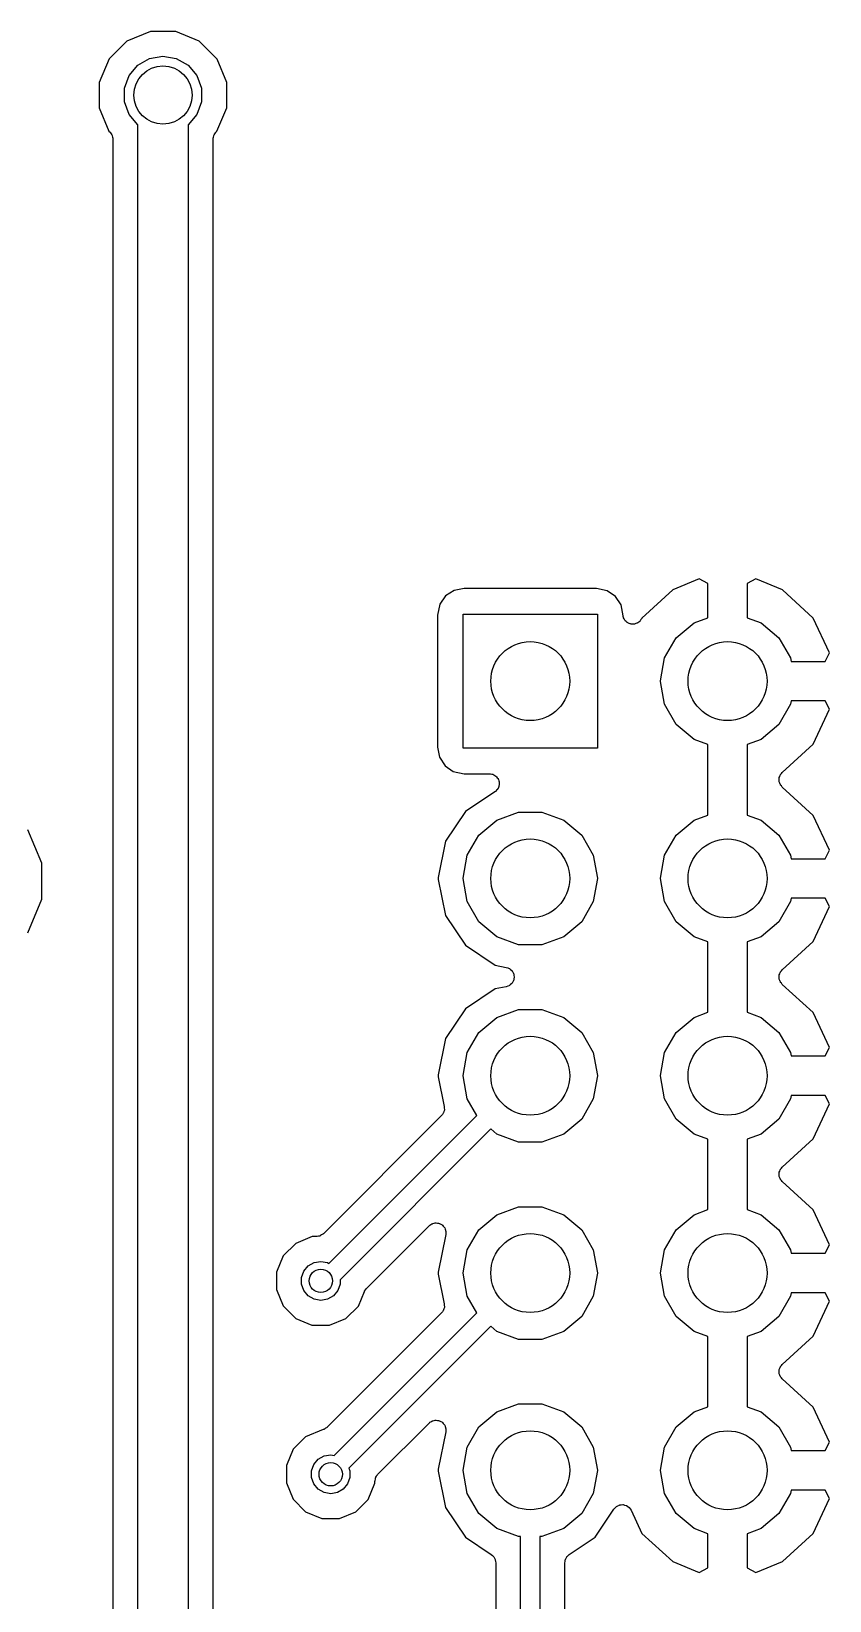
# Model space of a CAD drawing. Extents: x 25 to 125, y -125 to -25.
# Drawn here: x 69.17 to 79.45, y -109.04 to -88.84 of the extents above; entities that cross this region are included whole.
import ezdxf

# ---------------------------------------------------------------- set-up
doc = ezdxf.new("R2010")
doc.units = 0
doc.header["$MEASUREMENT"] = 0
doc.layers.add('BLACK', color=7, linetype='CONTINUOUS')

msp = doc.modelspace()

# ---------------------------------------------------------------- linework, layer by layer
at = {"layer": 'Black'}
for p, q in [((70.7036, -88.8419), (70.4021, -88.9664)), ((71.0298, -88.8421), (70.7036, -88.8419)), ((71.3311, -88.9672), (71.0298, -88.8421)), ((70.4021, -88.9664), (70.1712, -89.1969)), ((71.5616, -89.1981), (71.3311, -88.9672)), ((70.1712, -89.1969), (70.0461, -89.4982)), ((70.4313, -89.411), (70.5434, -89.2775)), ((70.5434, -89.2775), (70.6943, -89.1904)), ((70.6943, -89.1904), (70.866, -89.1601)), ((70.866, -89.1601), (71.0377, -89.1904)), ((71.0377, -89.1904), (71.1886, -89.2775)), ((71.1886, -89.2775), (71.3007, -89.411)), ((71.6861, -89.4996), (71.5616, -89.1981)), ((70.3717, -89.5748), (70.4313, -89.411)), ((71.3007, -89.411), (71.3603, -89.5748)), ((70.0461, -89.4982), (70.0459, -89.8244)), ((70.3717, -89.7492), (70.3717, -89.5748)), ((71.3603, -89.5748), (71.3603, -89.7492)), ((71.6859, -89.8258), (71.6861, -89.4996)), ((70.0459, -89.8244), (70.1704, -90.1259)), ((70.4313, -89.913), (70.3717, -89.7492)), ((71.3603, -89.7492), (71.3007, -89.913)), ((71.5608, -90.1271), (71.6859, -89.8258)), ((70.541, -90.0437), (70.4313, -89.913)), ((70.541, -120.847), (70.541, -90.0437)), ((71.3007, -89.913), (71.191, -90.0437)), ((71.191, -90.0437), (71.191, -120.938)), ((70.1704, -90.1259), (70.1839, -90.1394)), ((70.1839, -90.1394), (70.187, -90.1439)), ((70.187, -90.1439), (70.1913, -90.1474)), ((70.1913, -90.1474), (70.1996, -90.1619)), ((70.1996, -90.1619), (70.2091, -90.1755)), ((70.2091, -90.1755), (70.2106, -90.1809)), ((70.2106, -90.1809), (70.2133, -90.1856)), ((70.2133, -90.1856), (70.2162, -90.202)), ((70.2162, -90.202), (70.2205, -90.2181)), ((70.2205, -90.2181), (70.22, -90.2236)), ((70.22, -90.2236), (70.221, -90.2291)), ((70.221, -90.2291), (70.221, -120.641)), ((71.511, -90.2294), (71.512, -90.2239)), ((71.511, -92.9372), (71.511, -90.2294)), ((71.5115, -90.2183), (71.5158, -90.2023)), ((71.512, -90.2239), (71.5115, -90.2183)), ((71.5158, -90.2023), (71.5187, -90.186)), ((71.5187, -90.186), (71.5215, -90.1811)), ((71.5215, -90.1811), (71.5229, -90.1757)), ((71.5229, -90.1757), (71.5324, -90.1621)), ((71.5324, -90.1621), (71.5407, -90.1478)), ((71.5407, -90.1478), (71.545, -90.1442)), ((71.545, -90.1442), (71.5483, -90.1396)), ((71.5483, -90.1396), (71.5608, -90.1271)), ((71.511, -105.065), (71.511, -92.9372)), ((77.7688, -95.891), (77.4283, -96.0321)), ((77.88, -95.9491), (77.7688, -95.891)), ((77.88, -96.39), (77.88, -95.9491)), ((78.4993, -95.891), (78.388, -95.9491)), ((78.388, -95.9491), (78.388, -96.39)), ((78.8398, -96.0321), (78.4993, -95.891)), ((74.503, -96.1085), (74.43, -96.2154)), ((74.6126, -96.038), (74.503, -96.1085)), ((74.7423, -96.0136), (74.6126, -96.038)), ((76.4449, -96.0136), (74.7423, -96.0136)), ((76.5845, -96.0419), (76.4449, -96.0136)), ((76.6914, -96.1149), (76.5845, -96.0419)), ((76.762, -96.2246), (76.6914, -96.1149)), ((77.4283, -96.0321), (77.0315, -96.3942)), ((79.2366, -96.3942), (78.8398, -96.0321)), ((74.43, -96.2154), (74.4017, -96.3551)), ((74.4017, -96.3551), (74.4017, -98.0577)), ((74.7304, -98.0695), (74.7304, -96.3423)), ((74.7304, -96.3423), (76.4576, -96.3423)), ((76.4576, -96.3423), (76.4576, -98.0695)), ((76.7886, -96.3658), (76.762, -96.2246)), ((76.7897, -96.3689), (76.7886, -96.3658)), ((76.7907, -96.3796), (76.7897, -96.3689)), ((76.7931, -96.3848), (76.7907, -96.3796)), ((76.7941, -96.3904), (76.7931, -96.3848)), ((76.8023, -96.4047), (76.7941, -96.3904)), ((76.8092, -96.4196), (76.8023, -96.4047)), ((76.8132, -96.4236), (76.8092, -96.4196)), ((76.8161, -96.4286), (76.8132, -96.4236)), ((76.8287, -96.4392), (76.8161, -96.4286)), ((76.8403, -96.4508), (76.8287, -96.4392)), ((76.8455, -96.4533), (76.8403, -96.4508)), ((76.8499, -96.4569), (76.8455, -96.4533)), ((76.8654, -96.4626), (76.8499, -96.4569)), ((76.8803, -96.4696), (76.8654, -96.4626)), ((76.886, -96.4701), (76.8803, -96.4696)), ((76.8913, -96.472), (76.886, -96.4701)), ((76.9078, -96.472), (76.8913, -96.472)), ((76.9242, -96.4735), (76.9078, -96.472)), ((76.9297, -96.472), (76.9242, -96.4735)), ((76.9354, -96.472), (76.9297, -96.472)), ((76.9509, -96.4664), (76.9354, -96.472)), ((76.9668, -96.4622), (76.9509, -96.4664)), ((76.9715, -96.4589), (76.9668, -96.4622)), ((76.9769, -96.4569), (76.9715, -96.4589)), ((76.9895, -96.4463), (76.9769, -96.4569)), ((77.003, -96.4369), (76.9895, -96.4463)), ((77.0063, -96.4323), (77.003, -96.4369)), ((77.0107, -96.4286), (77.0063, -96.4323)), ((77.0189, -96.4143), (77.0107, -96.4286)), ((77.0284, -96.4008), (77.0189, -96.4143)), ((77.0315, -96.3942), (77.0284, -96.4008)), ((77.4725, -96.6475), (77.7022, -96.4547)), ((77.7022, -96.4547), (77.88, -96.39)), ((78.388, -96.39), (78.5658, -96.4547)), ((78.5658, -96.4547), (78.7956, -96.6475)), ((79.2375, -96.3962), (79.2366, -96.3942)), ((79.4474, -96.844), (79.2375, -96.3962)), ((77.3225, -96.9073), (77.4725, -96.6475)), ((78.7956, -96.6475), (78.9456, -96.9073)), ((77.2704, -97.2026), (77.3225, -96.9073)), ((78.9456, -96.9073), (78.9534, -96.9519)), ((78.9534, -96.9519), (79.3914, -96.9519)), ((79.3914, -96.9519), (79.4474, -96.844)), ((77.2704, -97.2092), (77.2704, -97.2026)), ((77.3225, -97.5046), (77.2704, -97.2092)), ((77.4725, -97.7644), (77.3225, -97.5046)), ((78.9456, -97.5046), (78.7956, -97.7644)), ((78.9534, -97.4599), (78.9456, -97.5046)), ((79.3914, -97.4599), (78.9534, -97.4599)), ((79.2366, -98.0177), (79.4474, -97.5679)), ((79.4474, -97.5679), (79.3914, -97.4599)), ((77.7022, -97.9571), (77.4725, -97.7644)), ((78.7956, -97.7644), (78.5658, -97.9571)), ((77.88, -98.0219), (77.7022, -97.9571)), ((78.5658, -97.9571), (78.388, -98.0219)), ((74.4017, -98.0577), (74.4261, -98.1873)), ((76.4576, -98.0695), (74.7304, -98.0695)), ((77.88, -98.93), (77.88, -98.0219)), ((78.388, -98.0219), (78.388, -98.93)), ((78.8373, -98.3821), (79.2366, -98.0177)), ((74.4261, -98.1873), (74.4966, -98.297)), ((74.4966, -98.297), (74.6035, -98.37)), ((74.6035, -98.37), (74.7432, -98.3983)), ((74.7432, -98.3983), (75.0687, -98.3983)), ((75.0687, -98.3983), (75.0756, -98.3995)), ((75.0756, -98.3995), (75.0826, -98.3991)), ((75.0826, -98.3991), (75.0972, -98.4033)), ((75.0972, -98.4033), (75.1122, -98.406)), ((75.1122, -98.406), (75.1182, -98.4094)), ((75.1182, -98.4094), (75.1249, -98.4114)), ((75.1249, -98.4114), (75.1372, -98.4204)), ((75.1372, -98.4204), (75.1504, -98.428)), ((75.1504, -98.428), (75.1549, -98.4334)), ((75.1549, -98.4334), (75.1605, -98.4375)), ((75.1605, -98.4375), (75.1689, -98.4501)), ((75.1689, -98.4501), (75.1787, -98.4618)), ((75.1787, -98.4618), (75.1811, -98.4684)), ((75.1839, -98.5745), (75.1787, -98.5888)), ((75.1811, -98.4684), (75.185, -98.4742)), ((75.1907, -98.5608), (75.1839, -98.5745)), ((75.185, -98.4742), (75.1886, -98.4889)), ((75.1886, -98.4889), (75.1938, -98.5033)), ((75.1914, -98.5539), (75.1907, -98.5608)), ((75.1938, -98.5474), (75.1914, -98.5539)), ((75.1938, -98.5033), (75.1938, -98.5102)), ((75.1938, -98.5102), (75.1955, -98.517)), ((75.1955, -98.517), (75.1938, -98.5321)), ((75.1938, -98.5321), (75.1938, -98.5474)), ((78.797, -98.4591), (78.7986, -98.454)), ((78.7977, -98.4759), (78.797, -98.4591)), ((78.797, -98.4928), (78.7977, -98.4759)), ((78.7986, -98.4979), (78.797, -98.4928)), ((78.7986, -98.454), (78.7988, -98.4487)), ((78.7988, -98.5032), (78.7986, -98.4979)), ((78.7988, -98.4487), (78.8053, -98.4331)), ((78.8053, -98.5188), (78.7988, -98.5032)), ((78.8053, -98.4331), (78.8103, -98.4171)), ((78.8103, -98.5348), (78.8053, -98.5188)), ((78.8103, -98.4171), (78.8136, -98.4129)), ((78.8136, -98.539), (78.8103, -98.5348)), ((78.8136, -98.4129), (78.8156, -98.4079)), ((78.8156, -98.544), (78.8136, -98.539)), ((78.8156, -98.4079), (78.827, -98.3955)), ((78.827, -98.5564), (78.8156, -98.544)), ((78.827, -98.3955), (78.8373, -98.3821)), ((78.8373, -98.5697), (78.827, -98.5564)), ((79.2366, -98.9342), (78.8373, -98.5697)), ((75.1393, -98.6309), (74.7589, -98.8851)), ((75.1443, -98.6261), (75.1393, -98.6309)), ((75.1504, -98.6226), (75.1443, -98.6261)), ((75.1602, -98.6109), (75.1504, -98.6226)), ((75.1712, -98.6004), (75.1602, -98.6109)), ((75.1742, -98.5941), (75.1712, -98.6004)), ((75.1787, -98.5888), (75.1742, -98.5941)), ((74.7589, -98.8851), (74.5028, -99.2683)), ((75.1622, -98.9947), (75.4441, -98.8922)), ((75.4441, -98.8922), (75.744, -98.8922)), ((75.744, -98.8922), (76.0258, -98.9947)), ((77.7022, -98.9947), (77.88, -98.93)), ((78.388, -98.93), (78.5658, -98.9947)), ((79.4474, -99.384), (79.2366, -98.9342)), ((69.3053, -99.5495), (69.1275, -99.1193)), ((74.7825, -99.4473), (74.9325, -99.1875)), ((74.9325, -99.1875), (75.1622, -98.9947)), ((76.0258, -98.9947), (76.2556, -99.1875)), ((76.2556, -99.1875), (76.4056, -99.4473)), ((77.3225, -99.4473), (77.4725, -99.1875)), ((77.4725, -99.1875), (77.7022, -98.9947)), ((78.5658, -98.9947), (78.7956, -99.1875)), ((78.7956, -99.1875), (78.9456, -99.4473)), ((74.5028, -99.2683), (74.4104, -99.7328)), ((79.3914, -99.4919), (79.4474, -99.384)), ((69.3049, -100.015), (69.3053, -99.5495)), ((74.7304, -99.7426), (74.7825, -99.4473)), ((76.4056, -99.4473), (76.4576, -99.7426)), ((77.2704, -99.7426), (77.3225, -99.4473)), ((78.9456, -99.4473), (78.9534, -99.4919)), ((78.9534, -99.4919), (79.3914, -99.4919)), ((74.4104, -99.7328), (74.4104, -99.7591)), ((74.4104, -99.7591), (74.5028, -100.224)), ((74.7304, -99.7492), (74.7304, -99.7426)), ((74.7825, -100.045), (74.7304, -99.7492)), ((76.4576, -99.7492), (76.4056, -100.045)), ((76.4576, -99.7426), (76.4576, -99.7492)), ((77.2704, -99.7492), (77.2704, -99.7426)), ((77.3225, -100.045), (77.2704, -99.7492)), ((69.1264, -100.445), (69.3049, -100.015)), ((74.9325, -100.304), (74.7825, -100.045)), ((76.4056, -100.045), (76.2556, -100.304)), ((77.4725, -100.304), (77.3225, -100.045)), ((78.9456, -100.045), (78.7956, -100.304)), ((78.9534, -99.9999), (78.9456, -100.045)), ((79.3914, -99.9999), (78.9534, -99.9999)), ((79.2366, -100.558), (79.4474, -100.108)), ((79.4474, -100.108), (79.3914, -99.9999)), ((74.5028, -100.224), (74.7589, -100.607)), ((75.1622, -100.497), (74.9325, -100.304)), ((76.2556, -100.304), (76.0258, -100.497)), ((77.7022, -100.497), (77.4725, -100.304)), ((78.7956, -100.304), (78.5658, -100.497)), ((75.4441, -100.6), (75.1622, -100.497)), ((75.744, -100.6), (75.4441, -100.6)), ((76.0258, -100.497), (75.744, -100.6)), ((77.88, -100.562), (77.7022, -100.497)), ((77.88, -101.47), (77.88, -100.562)), ((78.5658, -100.497), (78.388, -100.562)), ((78.388, -100.562), (78.388, -101.47)), ((78.8373, -100.922), (79.2366, -100.558)), ((74.7589, -100.607), (75.142, -100.863)), ((75.142, -100.863), (75.2856, -100.891)), ((75.2856, -100.891), (75.3036, -100.898)), ((75.3036, -100.898), (75.3219, -100.905)), ((75.3219, -100.905), (75.3241, -100.906)), ((75.3241, -100.906), (75.3267, -100.907)), ((75.3267, -100.907), (75.3413, -100.92)), ((75.3413, -100.92), (75.3563, -100.932)), ((75.3563, -100.932), (75.3578, -100.935)), ((75.3578, -100.935), (75.3599, -100.936)), ((75.3599, -100.936), (75.3692, -100.953)), ((75.3692, -100.953), (75.3792, -100.97)), ((75.3792, -100.97), (75.3798, -100.973)), ((75.3798, -100.973), (75.3811, -100.975)), ((75.3811, -100.975), (75.384, -100.994)), ((75.384, -100.994), (75.3878, -101.013)), ((78.797, -100.999), (78.7986, -100.994)), ((78.7977, -101.016), (78.797, -100.999)), ((78.7986, -100.994), (78.7988, -100.989)), ((78.7988, -100.989), (78.8053, -100.973)), ((78.8053, -100.973), (78.8103, -100.957)), ((78.8103, -100.957), (78.8136, -100.953)), ((78.8136, -100.953), (78.8156, -100.948)), ((78.8156, -100.948), (78.827, -100.935)), ((78.827, -100.935), (78.8373, -100.922)), ((75.142, -101.169), (74.7589, -101.425)), ((75.2856, -101.141), (75.142, -101.169)), ((75.3036, -101.134), (75.2856, -101.141)), ((75.3219, -101.127), (75.3036, -101.134)), ((75.3241, -101.126), (75.3219, -101.127)), ((75.3267, -101.125), (75.3241, -101.126)), ((75.3413, -101.112), (75.3267, -101.125)), ((75.3563, -101.1), (75.3413, -101.112)), ((75.3578, -101.097), (75.3563, -101.1)), ((75.3599, -101.095), (75.3578, -101.097)), ((75.3692, -101.078), (75.3599, -101.095)), ((75.3792, -101.062), (75.3692, -101.078)), ((75.3798, -101.059), (75.3792, -101.062)), ((75.3811, -101.057), (75.3798, -101.059)), ((75.384, -101.038), (75.3811, -101.057)), ((75.3878, -101.019), (75.384, -101.038)), ((75.3878, -101.013), (75.3874, -101.016)), ((75.3874, -101.016), (75.3878, -101.019)), ((78.797, -101.033), (78.7977, -101.016)), ((78.7986, -101.038), (78.797, -101.033)), ((78.7988, -101.043), (78.7986, -101.038)), ((78.8053, -101.059), (78.7988, -101.043)), ((78.8103, -101.075), (78.8053, -101.059)), ((78.8136, -101.079), (78.8103, -101.075)), ((78.8156, -101.084), (78.8136, -101.079)), ((78.827, -101.096), (78.8156, -101.084)), ((78.8373, -101.11), (78.827, -101.096)), ((79.2366, -101.474), (78.8373, -101.11)), ((74.7589, -101.425), (74.5028, -101.808)), ((74.9325, -101.728), (75.1622, -101.535)), ((75.1622, -101.535), (75.4441, -101.432)), ((75.4441, -101.432), (75.744, -101.432)), ((75.744, -101.432), (76.0258, -101.535)), ((76.0258, -101.535), (76.2556, -101.728)), ((77.4725, -101.728), (77.7022, -101.535)), ((77.7022, -101.535), (77.88, -101.47)), ((78.388, -101.47), (78.5658, -101.535)), ((78.5658, -101.535), (78.7956, -101.728)), ((79.4474, -101.924), (79.2366, -101.474)), ((74.5028, -101.808), (74.4104, -102.273)), ((74.7825, -101.987), (74.9325, -101.728)), ((76.2556, -101.728), (76.4056, -101.987)), ((77.3225, -101.987), (77.4725, -101.728)), ((78.7956, -101.728), (78.9456, -101.987)), ((74.7304, -102.283), (74.7825, -101.987)), ((76.4056, -101.987), (76.4576, -102.283)), ((77.2704, -102.283), (77.3225, -101.987)), ((78.9456, -101.987), (78.9534, -102.032)), ((79.3914, -102.032), (79.4474, -101.924)), ((78.9534, -102.032), (79.3914, -102.032)), ((74.4104, -102.273), (74.4104, -102.299)), ((74.4104, -102.299), (74.487, -102.684)), ((74.7304, -102.289), (74.7304, -102.283)), ((74.7825, -102.585), (74.7304, -102.289)), ((76.4576, -102.289), (76.4056, -102.585)), ((76.4576, -102.283), (76.4576, -102.289)), ((77.2704, -102.289), (77.2704, -102.283)), ((77.3225, -102.585), (77.2704, -102.289)), ((74.9055, -102.798), (74.7825, -102.585)), ((76.4056, -102.585), (76.2556, -102.844)), ((77.4725, -102.844), (77.3225, -102.585)), ((78.9456, -102.585), (78.7956, -102.844)), ((78.9534, -102.54), (78.9456, -102.585)), ((79.3914, -102.54), (78.9534, -102.54)), ((79.4474, -102.648), (79.3914, -102.54)), ((74.4522, -102.798), (72.9305, -104.32)), ((73.0015, -104.702), (74.9055, -102.798)), ((74.4625, -102.784), (74.4522, -102.798)), ((74.4738, -102.77), (74.4625, -102.784)), ((74.4751, -102.766), (74.4738, -102.77)), ((74.4775, -102.762), (74.4751, -102.766)), ((74.4822, -102.745), (74.4775, -102.762)), ((74.4879, -102.728), (74.4822, -102.745)), ((74.487, -102.684), (74.4874, -102.702)), ((74.4874, -102.702), (74.4889, -102.72)), ((74.4889, -102.72), (74.4878, -102.724)), ((74.4878, -102.724), (74.4879, -102.728)), ((79.2366, -103.098), (79.4474, -102.648)), ((75.0847, -102.972), (73.1451, -104.912)), ((75.1622, -103.037), (75.0847, -102.972)), ((76.2556, -102.844), (76.0258, -103.037)), ((77.7022, -103.037), (77.4725, -102.844)), ((78.7956, -102.844), (78.5658, -103.037)), ((75.4441, -103.14), (75.1622, -103.037)), ((75.744, -103.14), (75.4441, -103.14)), ((76.0258, -103.037), (75.744, -103.14)), ((77.88, -103.102), (77.7022, -103.037)), ((77.88, -104.01), (77.88, -103.102)), ((78.5658, -103.037), (78.388, -103.102)), ((78.388, -103.102), (78.388, -104.01)), ((78.8373, -103.462), (79.2366, -103.098)), ((78.797, -103.539), (78.7986, -103.534)), ((78.7977, -103.556), (78.797, -103.539)), ((78.797, -103.573), (78.7977, -103.556)), ((78.7986, -103.578), (78.797, -103.573)), ((78.7986, -103.534), (78.7988, -103.529)), ((78.7988, -103.583), (78.7986, -103.578)), ((78.7988, -103.529), (78.8053, -103.513)), ((78.8053, -103.599), (78.7988, -103.583)), ((78.8053, -103.513), (78.8103, -103.497)), ((78.8103, -103.615), (78.8053, -103.599)), ((78.8103, -103.497), (78.8136, -103.493)), ((78.8136, -103.619), (78.8103, -103.615)), ((78.8136, -103.493), (78.8156, -103.488)), ((78.8156, -103.624), (78.8136, -103.619)), ((78.8156, -103.488), (78.827, -103.475)), ((78.827, -103.636), (78.8156, -103.624)), ((78.827, -103.475), (78.8373, -103.462)), ((78.8373, -103.65), (78.827, -103.636)), ((79.2366, -104.014), (78.8373, -103.65)), ((75.1622, -104.075), (75.4441, -103.972)), ((75.4441, -103.972), (75.744, -103.972)), ((75.744, -103.972), (76.0258, -104.075)), ((77.7022, -104.075), (77.88, -104.01)), ((78.388, -104.01), (78.5658, -104.075)), ((79.4474, -104.464), (79.2366, -104.014)), ((73.4856, -105.024), (74.2917, -104.218)), ((74.2917, -104.218), (74.2974, -104.214)), ((74.2974, -104.214), (74.302, -104.208)), ((74.302, -104.208), (74.3153, -104.201)), ((74.3153, -104.201), (74.3278, -104.192)), ((74.3278, -104.192), (74.3345, -104.191)), ((74.3345, -104.191), (74.3406, -104.187)), ((74.3406, -104.187), (74.3557, -104.185)), ((74.3557, -104.185), (74.3704, -104.181)), ((74.3704, -104.181), (74.3773, -104.182)), ((74.3773, -104.182), (74.3842, -104.18)), ((74.3842, -104.18), (74.3992, -104.183)), ((74.3992, -104.183), (74.4143, -104.185)), ((74.4143, -104.185), (74.4206, -104.188)), ((74.4206, -104.188), (74.4275, -104.189)), ((74.4275, -104.189), (74.4405, -104.197)), ((74.4405, -104.197), (74.4543, -104.203)), ((74.4543, -104.203), (74.4592, -104.208)), ((74.4592, -104.208), (74.4652, -104.212)), ((74.4652, -104.212), (74.4747, -104.224)), ((74.4747, -104.224), (74.4855, -104.235)), ((74.4855, -104.235), (74.4884, -104.241)), ((74.9325, -104.268), (75.1622, -104.075)), ((76.0258, -104.075), (76.2556, -104.268)), ((77.4725, -104.268), (77.7022, -104.075)), ((78.5658, -104.075), (78.7956, -104.268)), ((72.7851, -104.357), (72.5755, -104.444)), ((72.8406, -104.357), (72.7851, -104.357)), ((72.8461, -104.356), (72.8406, -104.357)), ((72.8518, -104.357), (72.8461, -104.356)), ((72.8677, -104.353), (72.8518, -104.357)), ((72.884, -104.35), (72.8677, -104.353)), ((72.8889, -104.347), (72.884, -104.35)), ((72.8944, -104.345), (72.8889, -104.347)), ((72.9079, -104.336), (72.8944, -104.345)), ((72.9223, -104.328), (72.9079, -104.336)), ((72.9259, -104.323), (72.9223, -104.328)), ((72.9305, -104.32), (72.9259, -104.323)), ((74.506, -104.332), (74.4104, -104.813)), ((74.4884, -104.241), (74.4928, -104.246)), ((74.4928, -104.246), (74.4977, -104.261)), ((74.4977, -104.261), (74.5041, -104.275)), ((74.5041, -104.275), (74.5047, -104.282)), ((74.5047, -104.282), (74.507, -104.288)), ((74.5062, -104.325), (74.506, -104.332)), ((74.508, -104.319), (74.5062, -104.325)), ((74.507, -104.288), (74.5067, -104.303)), ((74.5067, -104.303), (74.508, -104.319)), ((74.7825, -104.527), (74.9325, -104.268)), ((76.2556, -104.268), (76.4056, -104.527)), ((77.3225, -104.527), (77.4725, -104.268)), ((78.7956, -104.268), (78.9456, -104.527)), ((72.4151, -104.604), (72.3281, -104.814)), ((72.5755, -104.444), (72.4151, -104.604)), ((74.7304, -104.823), (74.7825, -104.527)), ((76.4056, -104.527), (76.4576, -104.823)), ((77.2704, -104.823), (77.3225, -104.527)), ((78.9456, -104.527), (78.9534, -104.572)), ((78.9534, -104.572), (79.3914, -104.572)), ((79.3914, -104.572), (79.4474, -104.464)), ((72.3281, -104.814), (72.3279, -105.04)), ((72.6509, -104.884), (72.6807, -104.802)), ((72.6807, -104.802), (72.7367, -104.735)), ((72.7367, -104.735), (72.8122, -104.692)), ((72.8122, -104.692), (72.898, -104.676)), ((72.898, -104.676), (72.9838, -104.692)), ((72.9838, -104.692), (73.0015, -104.702)), ((74.4104, -104.813), (74.4104, -104.839)), ((74.4104, -104.839), (74.487, -105.224)), ((74.7304, -104.829), (74.7304, -104.823)), ((74.7825, -105.125), (74.7304, -104.829)), ((76.4576, -104.829), (76.4056, -105.125)), ((76.4576, -104.823), (76.4576, -104.829)), ((77.2704, -104.829), (77.2704, -104.823)), ((77.3225, -105.125), (77.2704, -104.829)), ((72.3279, -105.04), (72.4145, -105.25)), ((72.6509, -104.971), (72.6509, -104.884)), ((72.6807, -105.053), (72.6509, -104.971)), ((73.1451, -104.971), (73.1153, -105.053)), ((73.1451, -104.912), (73.1451, -104.971)), ((73.4603, -105.06), (73.4715, -105.044)), ((73.4715, -105.044), (73.4819, -105.028)), ((73.4819, -105.028), (73.4841, -105.026)), ((73.4841, -105.026), (73.4856, -105.024)), ((71.511, -119.536), (71.511, -105.065)), ((72.7367, -105.12), (72.6807, -105.053)), ((72.8122, -105.163), (72.7367, -105.12)), ((72.898, -105.178), (72.8122, -105.163)), ((72.9838, -105.163), (72.898, -105.178)), ((73.0593, -105.12), (72.9838, -105.163)), ((73.1153, -105.053), (73.0593, -105.12)), ((73.3809, -105.251), (73.4581, -105.065)), ((73.4581, -105.065), (73.4596, -105.062)), ((73.4596, -105.062), (73.4603, -105.06)), ((74.487, -105.224), (74.4874, -105.242)), ((74.4874, -105.242), (74.4889, -105.26)), ((74.9055, -105.338), (74.7825, -105.125)), ((76.4056, -105.125), (76.2556, -105.384)), ((77.4725, -105.384), (77.3225, -105.125)), ((78.9456, -105.125), (78.7956, -105.384)), ((78.9534, -105.08), (78.9456, -105.125)), ((79.3914, -105.08), (78.9534, -105.08)), ((79.2366, -105.638), (79.4474, -105.188)), ((79.4474, -105.188), (79.3914, -105.08)), ((72.4145, -105.25), (72.5747, -105.41)), ((72.5747, -105.41), (72.7841, -105.497)), ((74.4522, -105.338), (72.9814, -106.809)), ((73.0109, -105.497), (73.2205, -105.411)), ((73.0697, -107.174), (74.9055, -105.338)), ((73.2205, -105.411), (73.3809, -105.251)), ((74.4625, -105.324), (74.4522, -105.338)), ((74.4738, -105.31), (74.4625, -105.324)), ((74.4751, -105.306), (74.4738, -105.31)), ((74.4775, -105.302), (74.4751, -105.306)), ((74.4822, -105.285), (74.4775, -105.302)), ((74.4879, -105.268), (74.4822, -105.285)), ((74.4889, -105.26), (74.4878, -105.264)), ((74.4878, -105.264), (74.4879, -105.268)), ((76.2556, -105.384), (76.0258, -105.577)), ((77.7022, -105.577), (77.4725, -105.384)), ((78.7956, -105.384), (78.5658, -105.577)), ((72.7841, -105.497), (73.0109, -105.497)), ((75.0847, -105.512), (73.2592, -107.338)), ((75.1622, -105.577), (75.0847, -105.512)), ((75.4441, -105.68), (75.1622, -105.577)), ((76.0258, -105.577), (75.744, -105.68)), ((77.88, -105.642), (77.7022, -105.577)), ((77.88, -106.55), (77.88, -105.642)), ((78.5658, -105.577), (78.388, -105.642)), ((78.388, -105.642), (78.388, -106.55)), ((78.8373, -106.002), (79.2366, -105.638)), ((75.744, -105.68), (75.4441, -105.68)), ((78.7988, -106.069), (78.8053, -106.053)), ((78.8053, -106.053), (78.8103, -106.037)), ((78.8103, -106.037), (78.8136, -106.033)), ((78.8136, -106.033), (78.8156, -106.028)), ((78.8156, -106.028), (78.827, -106.015)), ((78.827, -106.015), (78.8373, -106.002)), ((78.797, -106.079), (78.7986, -106.074)), ((78.7977, -106.096), (78.797, -106.079)), ((78.797, -106.113), (78.7977, -106.096)), ((78.7986, -106.118), (78.797, -106.113)), ((78.7986, -106.074), (78.7988, -106.069)), ((78.7988, -106.123), (78.7986, -106.118)), ((78.8053, -106.139), (78.7988, -106.123)), ((78.8103, -106.155), (78.8053, -106.139)), ((78.8136, -106.159), (78.8103, -106.155)), ((78.8156, -106.164), (78.8136, -106.159)), ((78.827, -106.176), (78.8156, -106.164)), ((78.8373, -106.19), (78.827, -106.176)), ((79.2366, -106.554), (78.8373, -106.19)), ((74.9325, -106.808), (75.1622, -106.615)), ((75.1622, -106.615), (75.4441, -106.512)), ((75.4441, -106.512), (75.744, -106.512)), ((75.744, -106.512), (76.0258, -106.615)), ((76.0258, -106.615), (76.2556, -106.808)), ((77.4725, -106.808), (77.7022, -106.615)), ((77.7022, -106.615), (77.88, -106.55)), ((78.388, -106.55), (78.5658, -106.615)), ((78.5658, -106.615), (78.7956, -106.808)), ((79.4474, -107.004), (79.2366, -106.554)), ((72.9274, -106.84), (72.7025, -106.933)), ((72.9349, -106.839), (72.9274, -106.84)), ((72.9398, -106.836), (72.9349, -106.839)), ((72.9452, -106.835), (72.9398, -106.836)), ((72.9588, -106.825), (72.9452, -106.835)), ((72.9731, -106.817), (72.9588, -106.825)), ((72.9767, -106.813), (72.9731, -106.817)), ((72.9814, -106.809), (72.9767, -106.813)), ((73.6321, -107.417), (74.2917, -106.758)), ((74.2917, -106.758), (74.2974, -106.754)), ((74.2974, -106.754), (74.302, -106.748)), ((74.302, -106.748), (74.3153, -106.741)), ((74.3153, -106.741), (74.3278, -106.732)), ((74.3278, -106.732), (74.3345, -106.731)), ((74.3345, -106.731), (74.3406, -106.727)), ((74.3406, -106.727), (74.3557, -106.725)), ((74.3557, -106.725), (74.3704, -106.721)), ((74.3704, -106.721), (74.3773, -106.722)), ((74.3773, -106.722), (74.3842, -106.72)), ((74.3842, -106.72), (74.3992, -106.723)), ((74.3992, -106.723), (74.4143, -106.725)), ((74.4143, -106.725), (74.4206, -106.728)), ((74.4206, -106.728), (74.4275, -106.729)), ((74.4275, -106.729), (74.4405, -106.737)), ((74.4405, -106.737), (74.4543, -106.743)), ((74.4543, -106.743), (74.4592, -106.748)), ((74.4592, -106.748), (74.4652, -106.752)), ((74.4652, -106.752), (74.4747, -106.764)), ((74.4747, -106.764), (74.4855, -106.775)), ((74.4855, -106.775), (74.4884, -106.781)), ((74.4884, -106.781), (74.4928, -106.786)), ((74.4928, -106.786), (74.4977, -106.801)), ((74.4977, -106.801), (74.5041, -106.815)), ((74.5041, -106.815), (74.5047, -106.822)), ((74.5047, -106.822), (74.507, -106.828)), ((74.5062, -106.865), (74.506, -106.872)), ((74.508, -106.859), (74.5062, -106.865)), ((74.507, -106.828), (74.5067, -106.843)), ((74.5067, -106.843), (74.508, -106.859)), ((74.7825, -107.067), (74.9325, -106.808)), ((76.2556, -106.808), (76.4056, -107.067)), ((77.3225, -107.067), (77.4725, -106.808)), ((78.7956, -106.808), (78.9456, -107.067)), ((72.7025, -106.933), (72.5421, -107.093)), ((74.506, -106.872), (74.4104, -107.353)), ((74.7304, -107.363), (74.7825, -107.067)), ((76.4056, -107.067), (76.4576, -107.363)), ((77.2704, -107.363), (77.3225, -107.067)), ((78.9456, -107.067), (78.9534, -107.112)), ((79.3914, -107.112), (79.4474, -107.004)), ((72.5421, -107.093), (72.4551, -107.303)), ((72.8077, -107.291), (72.8637, -107.224)), ((72.8637, -107.224), (72.9392, -107.181)), ((72.9392, -107.181), (73.025, -107.166)), ((73.025, -107.166), (73.0697, -107.174)), ((78.9534, -107.112), (79.3914, -107.112)), ((72.4551, -107.303), (72.4549, -107.529)), ((72.7779, -107.373), (72.8077, -107.291)), ((72.7779, -107.46), (72.7779, -107.373)), ((72.8077, -107.542), (72.7779, -107.46)), ((73.2721, -107.46), (73.2423, -107.542)), ((73.2592, -107.338), (73.2721, -107.373)), ((73.2721, -107.373), (73.2721, -107.46)), ((73.5997, -107.48), (73.6026, -107.463)), ((73.6026, -107.463), (73.6054, -107.459)), ((73.6054, -107.459), (73.6068, -107.453)), ((73.6068, -107.453), (73.6164, -107.44)), ((73.6164, -107.44), (73.6247, -107.425)), ((73.6247, -107.425), (73.6289, -107.422)), ((73.6289, -107.422), (73.6321, -107.417)), ((74.4104, -107.353), (74.4104, -107.379)), ((74.4104, -107.379), (74.5028, -107.844)), ((74.7304, -107.369), (74.7304, -107.363)), ((74.7825, -107.665), (74.7304, -107.369)), ((76.4576, -107.369), (76.4056, -107.665)), ((76.4576, -107.363), (76.4576, -107.369)), ((77.2704, -107.369), (77.2704, -107.363)), ((77.3225, -107.665), (77.2704, -107.369)), ((72.4549, -107.529), (72.5415, -107.739)), ((72.8637, -107.609), (72.8077, -107.542)), ((72.9392, -107.652), (72.8637, -107.609)), ((73.025, -107.668), (72.9392, -107.652)), ((73.1108, -107.652), (73.025, -107.668)), ((73.1863, -107.609), (73.1108, -107.652)), ((73.2423, -107.542), (73.1863, -107.609)), ((73.5079, -107.74), (73.5949, -107.53)), ((73.5949, -107.507), (73.5959, -107.501)), ((73.5949, -107.53), (73.5949, -107.507)), ((73.5954, -107.496), (73.5997, -107.48)), ((73.5959, -107.501), (73.5954, -107.496)), ((74.9325, -107.924), (74.7825, -107.665)), ((76.4056, -107.665), (76.2556, -107.924)), ((77.4725, -107.924), (77.3225, -107.665)), ((78.9456, -107.665), (78.7956, -107.924)), ((78.9534, -107.62), (78.9456, -107.665)), ((79.3914, -107.62), (78.9534, -107.62)), ((79.4474, -107.728), (79.3914, -107.62)), ((72.5415, -107.739), (72.7017, -107.9)), ((73.3475, -107.9), (73.5079, -107.74)), ((74.5028, -107.844), (74.7589, -108.227)), ((76.4292, -108.227), (76.6717, -107.864)), ((76.6717, -107.864), (76.6725, -107.863)), ((76.6725, -107.863), (76.6731, -107.862)), ((76.6731, -107.862), (76.6878, -107.847)), ((76.6878, -107.847), (76.7022, -107.832)), ((76.7022, -107.832), (76.7033, -107.832)), ((76.7033, -107.832), (76.7042, -107.831)), ((76.7042, -107.831), (76.7231, -107.822)), ((76.7231, -107.822), (76.7417, -107.813)), ((76.7417, -107.813), (76.743, -107.812)), ((76.743, -107.812), (76.7442, -107.812)), ((76.7442, -107.812), (76.7649, -107.81)), ((76.7649, -107.81), (76.7856, -107.808)), ((76.7856, -107.808), (76.7868, -107.808)), ((76.7868, -107.808), (76.7881, -107.808)), ((76.7881, -107.808), (76.8082, -107.813)), ((76.8082, -107.813), (76.8284, -107.818)), ((76.8284, -107.818), (76.8295, -107.819)), ((76.8295, -107.819), (76.8307, -107.819)), ((76.8307, -107.819), (76.8478, -107.831)), ((76.8478, -107.831), (76.8651, -107.843)), ((76.8651, -107.843), (76.8658, -107.844)), ((76.8658, -107.844), (76.8669, -107.845)), ((76.8669, -107.845), (76.8789, -107.862)), ((76.8789, -107.862), (76.8912, -107.878)), ((79.2366, -108.178), (79.4474, -107.728)), ((72.7017, -107.9), (72.9111, -107.987)), ((72.9111, -107.987), (73.1379, -107.987)), ((73.1379, -107.987), (73.3475, -107.9)), ((75.1622, -108.117), (74.9325, -107.924)), ((76.2556, -107.924), (76.0258, -108.117)), ((76.8912, -107.878), (76.8915, -107.88)), ((76.8915, -107.88), (76.8923, -107.881)), ((76.8923, -107.881), (77.0315, -108.178)), ((77.7022, -108.117), (77.4725, -107.924)), ((78.7956, -107.924), (78.5658, -108.117)), ((74.7589, -108.227), (75.0926, -108.45)), ((75.4441, -108.22), (75.1622, -108.117)), ((75.469, -108.22), (75.4441, -108.22)), ((75.469, -118.286), (75.469, -108.22)), ((75.744, -108.22), (75.719, -108.22)), ((75.719, -108.22), (75.719, -118.32)), ((76.0258, -108.117), (75.744, -108.22)), ((76.0955, -108.45), (76.4292, -108.227)), ((77.0315, -108.178), (77.4283, -108.54)), ((77.88, -108.182), (77.7022, -108.117)), ((77.88, -108.623), (77.88, -108.182)), ((78.5658, -108.117), (78.388, -108.182)), ((78.388, -108.182), (78.388, -108.623)), ((78.8398, -108.54), (79.2366, -108.178)), ((75.0926, -108.45), (75.1056, -108.462)), ((75.1056, -108.462), (75.1193, -108.474)), ((75.1193, -108.474), (75.1214, -108.477)), ((75.1214, -108.477), (75.1245, -108.48)), ((75.1245, -108.48), (75.1324, -108.496)), ((76.0557, -108.496), (76.0636, -108.48)), ((76.0636, -108.48), (76.0666, -108.477)), ((76.0666, -108.477), (76.0687, -108.474)), ((76.0687, -108.474), (76.0825, -108.462)), ((76.0825, -108.462), (76.0955, -108.45)), ((75.1324, -108.496), (75.1414, -108.512)), ((75.1414, -108.512), (75.1421, -108.516)), ((75.1421, -108.516), (75.144, -108.52)), ((75.144, -108.52), (75.1459, -108.538)), ((75.1459, -108.538), (75.149, -108.555)), ((75.149, -108.555), (75.149, -118.074)), ((76.039, -108.555), (76.0422, -108.538)), ((76.039, -113.662), (76.039, -108.555)), ((76.0422, -108.538), (76.0441, -108.52)), ((76.0441, -108.52), (76.046, -108.516)), ((76.046, -108.516), (76.0467, -108.512)), ((76.0467, -108.512), (76.0557, -108.496)), ((77.4283, -108.54), (77.7688, -108.681)), ((77.7688, -108.681), (77.88, -108.623)), ((78.388, -108.623), (78.4993, -108.681)), ((78.4993, -108.681), (78.8398, -108.54))]:
    msp.add_line(p, q, dxfattribs=at)
for centre, radius in [((70.866, -89.662), 0.375), ((75.594, -97.2059), 0.508), ((75.594, -97.2059), 0.508), ((78.134, -97.2059), 0.508), ((78.134, -97.2059), 0.508), ((75.594, -99.7459), 0.508), ((75.594, -99.7459), 0.508), ((78.134, -99.7459), 0.508), ((78.134, -99.7459), 0.508), ((75.594, -102.286), 0.508), ((75.594, -102.286), 0.508), ((78.134, -102.286), 0.508), ((78.134, -102.286), 0.508), ((75.594, -104.826), 0.508), ((75.594, -104.826), 0.508), ((78.134, -104.826), 0.508), ((78.134, -104.826), 0.508), ((72.898, -104.927), 0.15), ((75.594, -107.366), 0.508), ((75.594, -107.366), 0.508), ((78.134, -107.366), 0.508), ((78.134, -107.366), 0.508), ((73.025, -107.417), 0.15)]:
    msp.add_circle(centre, radius, dxfattribs=at)

doc.saveas('drawing.dxf')
